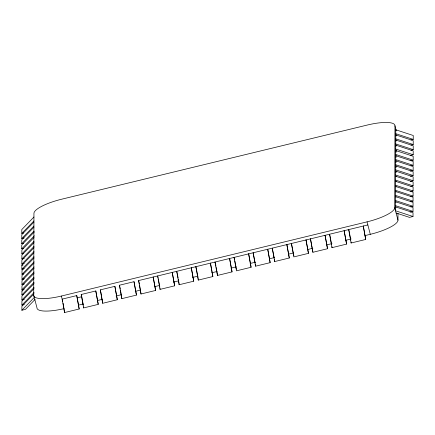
<?xml version="1.0" encoding="UTF-8"?>
<svg xmlns="http://www.w3.org/2000/svg" width="435" height="435" viewBox="0 0 435 435"><rect width="100%" height="100%" fill="white"/><g stroke="black" fill="none" stroke-linecap="round" stroke-linejoin="round"><path stroke-width="0.65" d="M23.523 248.39L21.75 248.82L21.761 244.905L34.37 231.877M23.539 243.257L21.766 243.687L21.777 239.772L33.919 227.228M24.142 237.999L21.777 238.57L21.788 234.655L33.93 222.111M23.566 233.029L21.793 233.459L21.804 229.544L33.946 217.005M24.197 268.683L21.832 269.26L21.842 265.345L33.984 252.8M24.213 263.55L21.848 264.127L21.859 260.212L34.001 247.667M24.229 258.439L21.864 259.01L21.875 255.095L34.017 242.551M23.653 253.469L21.875 253.904L21.886 249.984L34.028 237.445M35.066 299.421L25.426 309.377L21.88 310.237L21.891 306.322L34.033 293.777M24.262 304.527L21.897 305.104L21.908 301.189L34.05 288.644M24.273 299.416L21.908 299.987L21.919 296.072L34.06 283.528M23.697 294.446L21.924 294.881L21.935 290.961L34.077 278.422M24.311 289.128L21.946 289.699L21.957 285.784L34.099 273.24M24.322 283.995L21.957 284.566L21.973 280.651L34.109 268.112M24.338 278.878L21.973 279.449L21.984 275.534L34.126 262.996M23.762 273.914L21.989 274.344L22 270.429L34.142 257.884M63.994 308.649A28.52 7.188 -14.6 0 1 36.959 307.801L33.712 295.338L33.941 213.351A28.52 7.188 -14.6 0 1 61.623 199.219L367.319 125.035A28.52 7.188 -14.6 0 1 394.958 125.737L396.154 130.331M64.581 312.542L62.151 299.133L76.756 295.588L79.186 308.997L64.581 312.542L63.075 303.26M83.629 307.92L81.204 294.511L95.803 290.966L98.234 304.375L83.629 307.92L83.634 306.969M102.703 303.287L100.273 289.879L114.878 286.339L117.309 299.748L102.703 303.287L100.849 292.092M121.843 298.644L119.413 285.235L134.013 281.695L136.443 295.099L121.843 298.644L120.451 290.009M155.61 290.449L153.18 277.041L155.61 290.449L141.005 293.995L139.619 285.355M174.658 285.828L172.227 272.419L174.658 285.828L160.058 289.373L160.058 288.421M193.733 281.2L191.302 267.791L193.733 281.2L179.128 284.74L179.133 283.789M212.867 276.557L210.437 263.148L212.867 276.557L198.268 280.096L198.268 279.145M232.034 271.902L229.604 258.493L232.034 271.902L217.435 275.447L217.435 274.496M251.082 267.28L248.651 253.871L251.082 267.28L236.482 270.826L234.052 257.417L234.628 259.624M270.157 262.653L267.726 249.244L270.157 262.653L255.557 266.193L255.323 263.963M289.291 258.009L286.866 244.6L289.291 258.009L274.692 261.549L274.463 259.32M308.458 253.355L306.028 239.946L308.458 253.355L293.859 256.9L291.428 243.491L293.859 255.949M312.906 252.278L310.476 238.869L312.906 252.278L327.506 248.733L325.075 235.324L327.506 248.733M346.581 244.106L344.15 230.697L346.581 244.106L331.981 247.651L331.981 246.699M365.721 239.462L363.29 226.053L365.721 239.462L351.116 243.002L351.121 242.056M365.014 235.601L370.294 234.318A28.52 7.188 -14.6 0 0 397.971 220.186L394.724 207.729L394.958 125.737M395.529 210.817L395.573 191.509L413.06 197.229L413.049 201.144L410.689 201.72M396.019 192.025L395.589 190.367L395.6 186.452L413.092 192.172L413.081 196.087L410.716 196.663M396.035 186.914L395.605 185.261L395.616 181.346L413.103 187.061L413.092 190.981L410.727 191.552M396.051 181.803L395.616 180.144L395.627 176.229L413.119 181.95L413.109 185.865L410.743 186.436M396.062 176.67L395.632 175.011L395.643 171.096L413.136 176.817L413.125 180.732L410.167 181.449M396.078 171.477L395.649 169.824L395.66 165.904L413.147 171.624L413.136 175.539L410.183 176.257M396.095 166.371L395.66 164.713L395.671 160.798L413.163 166.518L413.152 170.433L410.194 171.151M396.106 161.254L395.676 159.596L395.687 155.681L413.179 161.401L413.168 165.316L410.803 165.893M396.122 156.121L395.692 154.463L395.703 150.548L413.19 156.268L413.179 160.183L410.814 160.76M396.28 151.255L395.703 149.042L395.714 145.127L413.206 150.847L413.196 154.762L410.238 155.48M396.149 145.594L395.719 143.936L395.73 140.021L413.223 145.741L413.212 149.656L410.847 150.227M396.165 140.478L395.736 138.819L395.747 134.904L413.234 140.625L413.223 144.54L410.857 145.116M396.182 135.345L395.747 133.686L395.758 129.771L413.25 135.492L413.239 139.407L410.874 139.983M397.971 220.186L397.992 213.411M396.095 212.992L409.46 217.364L413.005 216.505L413.022 212.59L395.529 206.87M410.069 212.111L413.022 211.394L413.032 207.479L395.546 201.758M410.673 206.853L413.038 206.277L413.049 202.362L395.556 196.642M21.793 233.459L33.935 220.92M21.777 238.57L33.919 226.031M21.766 243.687L33.946 231.105M21.75 248.82L34.36 235.797M21.875 253.904L34.017 241.36M21.864 259.01L34.006 246.471M21.848 264.127L34.028 251.544M21.832 269.26L33.973 256.715M21.989 274.344L34.131 261.799M21.973 279.449L34.115 266.911M21.957 284.566L34.137 271.984M21.946 289.699L34.088 277.16M21.924 294.881L34.066 282.337M21.908 299.987L34.05 287.448M21.897 305.104L34.077 292.521M21.88 310.237L34.49 297.214M21.842 265.345L23.028 265.056M21.935 290.961L23.115 290.678M33.712 295.338A28.52 7.188 -14.6 0 0 61.346 296.045L367.048 221.855A28.52 7.188 -14.6 0 0 394.724 207.729M141.005 293.995L138.58 280.586L367.852 224.944M77.332 297.796L81.775 296.719L83.286 305.044M78.458 305.142L83.08 304.016M97.609 300.493L102.23 299.372M116.096 296.007L121.376 294.723M135.242 291.358L140.521 290.08M154.387 286.714L159.672 285.431M173.538 282.065L178.818 280.782M192.683 277.421L197.968 276.138M211.834 272.772L217.114 271.489M230.98 268.129L236.259 266.845M250.125 263.479L255.41 262.196M269.276 258.83L274.556 257.553M288.421 254.187L293.701 252.904M307.567 249.538L312.852 248.26M326.718 244.894L331.997 243.611M345.863 240.245L351.148 238.962M395.747 133.686L413.239 139.407M395.736 138.819L413.223 144.54M395.719 143.936L413.212 149.656M395.703 149.042L413.196 154.762M395.692 154.463L413.179 160.183M395.676 159.596L413.168 165.316M395.66 164.713L413.152 170.433M395.649 169.824L413.136 175.539M395.632 175.011L413.125 180.732M395.616 180.144L413.109 185.865M395.605 185.261L413.092 190.981M395.589 190.367L413.081 196.087M413.049 201.144L395.562 195.429L395.991 197.082M413.038 206.277L395.546 200.562L395.98 202.215M413.022 211.394L395.535 205.673L395.964 207.332M395.518 210.785L413.005 216.505M395.758 129.771L396.046 130.875M395.747 134.904L396.035 136.008M395.73 140.021L396.019 141.125M395.714 145.127L396.002 146.231M395.703 150.548L396.133 152.207M395.687 155.681L396.116 157.339M395.671 160.798L396.106 162.451M395.66 165.904L396.089 167.562M395.643 171.096L396.073 172.749M367.048 221.855L370.294 234.318M349.12 231.251L348.685 229.598L351.116 243.002M329.98 235.895L329.551 234.242L331.981 247.651M215.581 264.246L215.004 262.039L217.435 275.447M196.413 268.901L195.837 266.688L198.268 280.096M177.273 273.544L176.697 271.337L179.128 284.74M158.057 277.617L157.628 275.964L160.058 289.373M138.58 280.586L139.01 282.244M119.413 285.235L119.842 286.893M100.273 289.879L100.708 291.537M81.204 294.511L81.633 296.164M61.346 296.045L62.727 301.341M349.262 231.806L350.773 240.131M330.127 236.45L331.633 244.774M274.229 258.037L272.261 248.146L274.692 261.549M255.095 262.68L253.126 252.789L255.557 266.193M234.856 260.908L236.368 269.232M215.695 264.888L215.929 266.171M216.157 267.449L217.321 273.854M196.528 269.537L198.153 278.509M177.393 274.186L178.089 278.025M178.317 279.308L179.013 283.152M158.318 278.813L159.824 287.138M139.151 282.793L139.385 284.077M134.013 281.695L136.443 295.099M119.989 287.448L120.218 288.726M114.878 286.339L117.309 299.748M95.803 290.966L98.234 304.375M76.756 295.588L79.186 308.997"/></g></svg>
